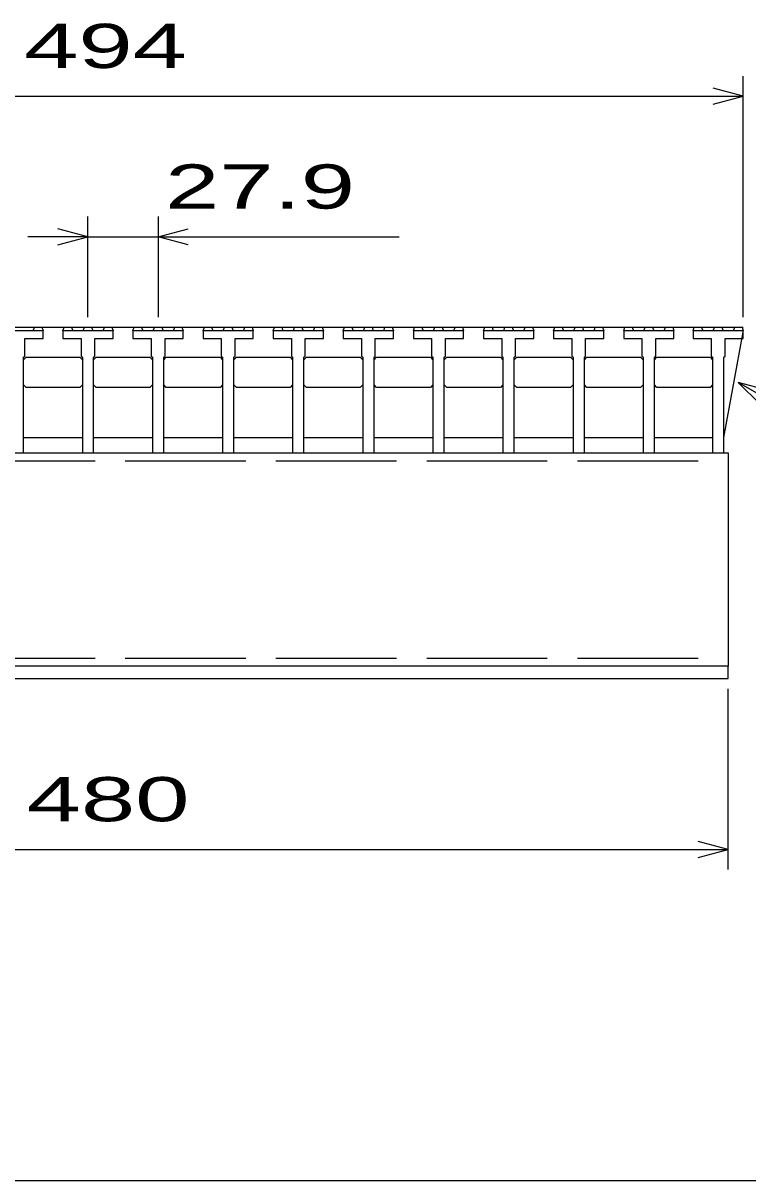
# Model space of a CAD drawing. Units: millimetres, scale not verified. Extents: x -1456 to 1385, y -1026 to 843.
# Drawn here: x -776.4 to -488, y -917.2 to -456.1 of the extents above; entities that cross this region are included whole.
import ezdxf
from ezdxf.enums import TextEntityAlignment as Align

# ---------------------------------------------------------------- set-up
doc = ezdxf.new("R2010")
doc.units = ezdxf.units.MM
doc.header["$LTSCALE"] = 8
doc.linetypes.add('DASHED', pattern=[7.5, 6, -1.5])
for name, color, linetype, lineweight in [('0_2', 150, 'Continuous', 25), ('16', 3, 'Continuous', 25), ('22', 2, 'Continuous', 25)]:
    doc.layers.add(name, color=color, linetype=linetype, lineweight=lineweight)
doc.styles.add('ベクトル', font='')
doc.styles.get('ベクトル').set_extended_font_data('ベクトル')

msp = doc.modelspace()

# ---------------------------------------------------------------- linework, layer by layer
at = {"layer": '0_2'}
msp.add_line((1384.8, -917.2), (-1383.2, -917.2), dxfattribs=at)
at = {"layer": '16'}
for p, q in [((-983.8, -577.2), (-489.8, -577.2)), ((-768.5, -578.7), (-788.5, -578.7)), ((-772.4, -578.7), (-771.9, -577.2)), ((-771.9, -577.2), (-769, -577.2)), ((-769, -577.2), (-768.5, -578.7)), ((-768.5, -581.7), (-768.5, -578.7)), ((-760.6, -578.7), (-760.1, -577.2)), ((-760.6, -578.7), (-760.6, -581.7)), ((-740.6, -578.7), (-760.6, -578.7)), ((-760.1, -577.2), (-757.2, -577.2)), ((-757.2, -577.2), (-756.7, -578.7)), ((-752.55, -578.7), (-752.05, -577.2)), ((-752.05, -577.2), (-749.15, -577.2)), ((-749.15, -577.2), (-748.65, -578.7)), ((-744.5, -578.7), (-744, -577.2)), ((-744, -577.2), (-741.1, -577.2)), ((-741.1, -577.2), (-740.6, -578.7)), ((-740.6, -581.7), (-740.6, -578.7)), ((-732.7, -578.7), (-732.2, -577.2)), ((-732.7, -578.7), (-732.7, -581.7)), ((-712.7, -578.7), (-732.7, -578.7)), ((-732.2, -577.2), (-729.3, -577.2)), ((-729.3, -577.2), (-728.8, -578.7)), ((-724.65, -578.7), (-724.15, -577.2)), ((-724.15, -577.2), (-721.25, -577.2)), ((-721.25, -577.2), (-720.75, -578.7)), ((-716.6, -578.7), (-716.1, -577.2)), ((-716.1, -577.2), (-713.2, -577.2)), ((-713.2, -577.2), (-712.7, -578.7)), ((-712.7, -581.7), (-712.7, -578.7)), ((-704.8, -578.7), (-704.3, -577.2)), ((-704.8, -578.7), (-704.8, -581.7)), ((-684.8, -578.7), (-704.8, -578.7)), ((-704.3, -577.2), (-701.4, -577.2)), ((-701.4, -577.2), (-700.9, -578.7)), ((-696.75, -578.7), (-696.25, -577.2)), ((-696.25, -577.2), (-693.35, -577.2)), ((-693.35, -577.2), (-692.85, -578.7)), ((-688.7, -578.7), (-688.2, -577.2)), ((-688.2, -577.2), (-685.3, -577.2)), ((-685.3, -577.2), (-684.8, -578.7)), ((-684.8, -581.7), (-684.8, -578.7)), ((-676.9, -578.7), (-676.4, -577.2)), ((-676.9, -578.7), (-676.9, -581.7)), ((-656.9, -578.7), (-676.9, -578.7)), ((-676.4, -577.2), (-673.5, -577.2)), ((-673.5, -577.2), (-673, -578.7)), ((-668.85, -578.7), (-668.35, -577.2)), ((-668.35, -577.2), (-665.45, -577.2)), ((-665.45, -577.2), (-664.95, -578.7)), ((-660.8, -578.7), (-660.3, -577.2)), ((-660.3, -577.2), (-657.4, -577.2)), ((-657.4, -577.2), (-656.9, -578.7)), ((-656.9, -581.7), (-656.9, -578.7)), ((-649, -578.7), (-648.5, -577.2)), ((-649, -578.7), (-649, -581.7)), ((-629, -578.7), (-649, -578.7)), ((-648.5, -577.2), (-645.6, -577.2)), ((-645.6, -577.2), (-645.1, -578.7)), ((-640.95, -578.7), (-640.45, -577.2)), ((-640.45, -577.2), (-637.55, -577.2)), ((-637.55, -577.2), (-637.05, -578.7)), ((-632.9, -578.7), (-632.4, -577.2)), ((-632.4, -577.2), (-629.5, -577.2)), ((-629.5, -577.2), (-629, -578.7)), ((-629, -581.7), (-629, -578.7)), ((-621.1, -578.7), (-620.6, -577.2)), ((-621.1, -578.7), (-621.1, -581.7)), ((-601.1, -578.7), (-621.1, -578.7)), ((-620.6, -577.2), (-617.7, -577.2)), ((-617.7, -577.2), (-617.2, -578.7)), ((-613.05, -578.7), (-612.55, -577.2)), ((-612.55, -577.2), (-609.65, -577.2)), ((-609.65, -577.2), (-609.15, -578.7)), ((-605, -578.7), (-604.5, -577.2)), ((-604.5, -577.2), (-601.6, -577.2)), ((-601.6, -577.2), (-601.1, -578.7)), ((-601.1, -581.7), (-601.1, -578.7)), ((-593.2, -578.7), (-592.7, -577.2)), ((-593.2, -578.7), (-593.2, -581.7)), ((-573.2, -578.7), (-593.2, -578.7)), ((-592.7, -577.2), (-589.8, -577.2)), ((-589.8, -577.2), (-589.3, -578.7)), ((-585.15, -578.7), (-584.65, -577.2)), ((-584.65, -577.2), (-581.75, -577.2)), ((-581.75, -577.2), (-581.25, -578.7)), ((-577.1, -578.7), (-576.6, -577.2)), ((-576.6, -577.2), (-573.7, -577.2)), ((-573.7, -577.2), (-573.2, -578.7)), ((-573.2, -581.7), (-573.2, -578.7)), ((-565.3, -578.7), (-564.8, -577.2)), ((-565.3, -578.7), (-565.3, -581.7)), ((-545.3, -578.7), (-565.3, -578.7)), ((-564.8, -577.2), (-561.9, -577.2)), ((-561.9, -577.2), (-561.4, -578.7)), ((-557.25, -578.7), (-556.75, -577.2)), ((-556.75, -577.2), (-553.85, -577.2)), ((-553.85, -577.2), (-553.35, -578.7)), ((-549.2, -578.7), (-548.7, -577.2)), ((-548.7, -577.2), (-545.8, -577.2)), ((-545.8, -577.2), (-545.3, -578.7)), ((-545.3, -581.7), (-545.3, -578.7)), ((-537.4, -578.7), (-536.9, -577.2)), ((-537.4, -578.7), (-537.4, -581.7)), ((-517.4, -578.7), (-537.4, -578.7)), ((-536.9, -577.2), (-534, -577.2)), ((-534, -577.2), (-533.5, -578.7)), ((-529.35, -578.7), (-528.85, -577.2)), ((-528.85, -577.2), (-525.95, -577.2)), ((-525.95, -577.2), (-525.45, -578.7)), ((-521.3, -578.7), (-520.8, -577.2)), ((-520.8, -577.2), (-517.9, -577.2)), ((-517.9, -577.2), (-517.4, -578.7)), ((-517.4, -581.7), (-517.4, -578.7)), ((-509.8, -578.7), (-509.3, -577.2)), ((-509.8, -578.7), (-509.8, -581.7)), ((-489.8, -578.7), (-509.8, -578.7)), ((-509.3, -577.2), (-506.4, -577.2)), ((-506.4, -577.2), (-505.9, -578.7)), ((-501.75, -578.7), (-501.25, -577.2)), ((-501.25, -577.2), (-498.35, -577.2)), ((-498.35, -577.2), (-497.85, -578.7)), ((-497.55, -621.2), (-489.8, -579.2)), ((-493.7, -578.7), (-493.2, -577.2)), ((-493.2, -577.2), (-490.3, -577.2)), ((-490.3, -577.2), (-489.8, -578.7)), ((-489.8, -581.7), (-489.8, -578.7)), ((-775.75, -588.7), (-775.75, -581.7)), ((-775.75, -581.7), (-768.5, -581.7)), ((-760.6, -581.7), (-753.35, -581.7)), ((-753.35, -581.7), (-753.35, -588.7)), ((-747.85, -588.7), (-747.85, -581.7)), ((-747.85, -581.7), (-740.6, -581.7)), ((-732.7, -581.7), (-725.45, -581.7)), ((-725.45, -581.7), (-725.45, -588.7)), ((-719.95, -588.7), (-719.95, -581.7)), ((-719.95, -581.7), (-712.7, -581.7)), ((-704.8, -581.7), (-697.55, -581.7)), ((-697.55, -581.7), (-697.55, -588.7)), ((-692.05, -588.7), (-692.05, -581.7)), ((-692.05, -581.7), (-684.8, -581.7)), ((-676.9, -581.7), (-669.65, -581.7)), ((-669.65, -581.7), (-669.65, -588.7)), ((-664.15, -588.7), (-664.15, -581.7)), ((-664.15, -581.7), (-656.9, -581.7)), ((-649, -581.7), (-641.75, -581.7)), ((-641.75, -581.7), (-641.75, -588.7)), ((-636.25, -588.7), (-636.25, -581.7)), ((-636.25, -581.7), (-629, -581.7)), ((-621.1, -581.7), (-613.85, -581.7)), ((-613.85, -581.7), (-613.85, -588.7)), ((-608.35, -588.7), (-608.35, -581.7)), ((-608.35, -581.7), (-601.1, -581.7)), ((-593.2, -581.7), (-585.95, -581.7)), ((-585.95, -581.7), (-585.95, -588.7)), ((-580.45, -588.7), (-580.45, -581.7)), ((-580.45, -581.7), (-573.2, -581.7)), ((-565.3, -581.7), (-558.05, -581.7)), ((-558.05, -581.7), (-558.05, -588.7)), ((-552.55, -588.7), (-552.55, -581.7)), ((-552.55, -581.7), (-545.3, -581.7)), ((-537.4, -581.7), (-530.15, -581.7)), ((-530.15, -581.7), (-530.15, -588.7)), ((-524.65, -588.7), (-524.65, -581.7)), ((-524.65, -581.7), (-517.4, -581.7)), ((-509.8, -581.7), (-502.55, -581.7)), ((-502.55, -581.7), (-502.55, -588.7)), ((-497.05, -588.7), (-497.05, -581.7)), ((-497.05, -581.7), (-489.8, -581.7)), ((-776.25, -589.2), (-775.75, -588.7)), ((-776.25, -627.2), (-776.25, -589.2)), ((-776.25, -590.2), (-775.25, -589.2)), ((-775.25, -589.2), (-753.85, -589.2)), ((-753.85, -589.2), (-752.85, -590.2)), ((-753.35, -588.7), (-752.85, -589.2)), ((-752.85, -589.2), (-752.85, -627.2)), ((-748.35, -589.2), (-747.85, -588.7)), ((-748.35, -627.2), (-748.35, -589.2)), ((-748.35, -590.2), (-747.35, -589.2)), ((-747.35, -589.2), (-725.95, -589.2)), ((-725.95, -589.2), (-724.95, -590.2)), ((-725.45, -588.7), (-724.95, -589.2)), ((-724.95, -589.2), (-724.95, -627.2)), ((-720.45, -589.2), (-719.95, -588.7)), ((-720.45, -627.2), (-720.45, -589.2)), ((-720.45, -590.2), (-719.45, -589.2)), ((-719.45, -589.2), (-698.05, -589.2)), ((-698.05, -589.2), (-697.05, -590.2)), ((-697.55, -588.7), (-697.05, -589.2)), ((-697.05, -589.2), (-697.05, -627.2)), ((-692.55, -589.2), (-692.05, -588.7)), ((-692.55, -627.2), (-692.55, -589.2)), ((-692.55, -590.2), (-691.55, -589.2)), ((-691.55, -589.2), (-670.15, -589.2)), ((-670.15, -589.2), (-669.15, -590.2)), ((-669.65, -588.7), (-669.15, -589.2)), ((-669.15, -589.2), (-669.15, -627.2)), ((-664.65, -589.2), (-664.15, -588.7)), ((-664.65, -627.2), (-664.65, -589.2)), ((-664.65, -590.2), (-663.65, -589.2)), ((-663.65, -589.2), (-642.25, -589.2)), ((-642.25, -589.2), (-641.25, -590.2)), ((-641.75, -588.7), (-641.25, -589.2)), ((-641.25, -589.2), (-641.25, -627.2)), ((-636.75, -589.2), (-636.25, -588.7)), ((-636.75, -627.2), (-636.75, -589.2)), ((-636.75, -590.2), (-635.75, -589.2)), ((-635.75, -589.2), (-614.35, -589.2)), ((-614.35, -589.2), (-613.35, -590.2)), ((-613.85, -588.7), (-613.35, -589.2)), ((-613.35, -589.2), (-613.35, -627.2)), ((-608.85, -589.2), (-608.35, -588.7)), ((-608.85, -627.2), (-608.85, -589.2)), ((-608.85, -590.2), (-607.85, -589.2)), ((-607.85, -589.2), (-586.45, -589.2)), ((-586.45, -589.2), (-585.45, -590.2)), ((-585.95, -588.7), (-585.45, -589.2)), ((-585.45, -589.2), (-585.45, -627.2)), ((-580.95, -589.2), (-580.45, -588.7)), ((-580.95, -627.2), (-580.95, -589.2)), ((-580.95, -590.2), (-579.95, -589.2)), ((-579.95, -589.2), (-558.55, -589.2)), ((-558.55, -589.2), (-557.55, -590.2)), ((-558.05, -588.7), (-557.55, -589.2)), ((-557.55, -589.2), (-557.55, -627.2)), ((-553.05, -589.2), (-552.55, -588.7)), ((-553.05, -627.2), (-553.05, -589.2)), ((-553.05, -590.2), (-552.05, -589.2)), ((-552.05, -589.2), (-530.65, -589.2)), ((-530.65, -589.2), (-529.65, -590.2)), ((-530.15, -588.7), (-529.65, -589.2)), ((-529.65, -589.2), (-529.65, -627.2)), ((-525.15, -589.2), (-524.65, -588.7)), ((-525.15, -627.2), (-525.15, -589.2)), ((-525.15, -590.2), (-524.15, -589.2)), ((-524.15, -589.2), (-503.05, -589.2)), ((-503.05, -589.2), (-502.05, -590.2)), ((-502.55, -588.7), (-502.05, -589.2)), ((-502.05, -589.2), (-502.05, -627.2)), ((-497.55, -589.2), (-497.05, -588.7)), ((-497.55, -627.2), (-497.55, -589.2)), ((-775.25, -601.2), (-776.25, -600.2)), ((-753.85, -601.2), (-775.25, -601.2)), ((-752.85, -600.2), (-753.85, -601.2)), ((-747.35, -601.2), (-748.35, -600.2)), ((-725.95, -601.2), (-747.35, -601.2)), ((-724.95, -600.2), (-725.95, -601.2)), ((-719.45, -601.2), (-720.45, -600.2)), ((-698.05, -601.2), (-719.45, -601.2)), ((-697.05, -600.2), (-698.05, -601.2)), ((-691.55, -601.2), (-692.55, -600.2)), ((-670.15, -601.2), (-691.55, -601.2)), ((-669.15, -600.2), (-670.15, -601.2)), ((-663.65, -601.2), (-664.65, -600.2)), ((-642.25, -601.2), (-663.65, -601.2)), ((-641.25, -600.2), (-642.25, -601.2)), ((-635.75, -601.2), (-636.75, -600.2)), ((-614.35, -601.2), (-635.75, -601.2)), ((-613.35, -600.2), (-614.35, -601.2)), ((-607.85, -601.2), (-608.85, -600.2)), ((-586.45, -601.2), (-607.85, -601.2)), ((-585.45, -600.2), (-586.45, -601.2)), ((-579.95, -601.2), (-580.95, -600.2)), ((-558.55, -601.2), (-579.95, -601.2)), ((-557.55, -600.2), (-558.55, -601.2)), ((-552.05, -601.2), (-553.05, -600.2)), ((-530.65, -601.2), (-552.05, -601.2)), ((-529.65, -600.2), (-530.65, -601.2)), ((-524.15, -601.2), (-525.15, -600.2)), ((-503.05, -601.2), (-524.15, -601.2)), ((-502.05, -600.2), (-503.05, -601.2)), ((-776.25, -621.2), (-752.85, -621.2)), ((-748.35, -621.2), (-724.95, -621.2)), ((-720.45, -621.2), (-697.05, -621.2)), ((-692.55, -621.2), (-669.15, -621.2)), ((-664.65, -621.2), (-641.25, -621.2)), ((-636.75, -621.2), (-613.35, -621.2)), ((-608.85, -621.2), (-585.45, -621.2)), ((-580.95, -621.2), (-557.55, -621.2)), ((-553.05, -621.2), (-529.65, -621.2)), ((-525.15, -621.2), (-502.05, -621.2)), ((-975.8, -627.2), (-495.8, -627.2)), ((-780.75, -627.2), (-776.25, -627.2)), ((-752.85, -627.2), (-748.35, -627.2)), ((-724.95, -627.2), (-720.45, -627.2)), ((-697.05, -627.2), (-692.55, -627.2)), ((-669.15, -627.2), (-664.65, -627.2)), ((-641.25, -627.2), (-636.75, -627.2)), ((-613.35, -627.2), (-608.85, -627.2)), ((-585.45, -627.2), (-580.95, -627.2)), ((-557.55, -627.2), (-553.05, -627.2)), ((-529.65, -627.2), (-525.15, -627.2)), ((-502.05, -627.2), (-497.55, -627.2)), ((-495.8, -627.2), (-495.8, -712.2)), ((-495.8, -712.2), (-975.8, -712.2)), ((-495.8, -717.2), (-495.8, -712.2)), ((-975.8, -717.2), (-495.8, -717.2))]:
    msp.add_line(p, q, dxfattribs=at)
at = {"layer": '16', "linetype": 'DASHED'}
for p, q in [((-975.8, -630.4), (-495.8, -630.4)), ((-975.8, -709), (-495.8, -709))]:
    msp.add_line(p, q, dxfattribs=at)
at = {"layer": '22', "color": 4}
for p, q in [((-489.8, -573.2), (-489.8, -477.2)), ((-489.8, -485.2), (-501.8, -482)), ((-983.8, -485.2), (-489.8, -485.2)), ((-501.8, -488.4), (-489.8, -485.2)), ((-750.6, -573.2), (-750.6, -533.2)), ((-722.7, -533.2), (-722.7, -573.2)), ((-750.6, -541.2), (-762.6, -538)), ((-722.7, -541.2), (-710.7, -538)), ((-750.6, -541.2), (-774.6, -541.2)), ((-762.6, -544.4), (-750.6, -541.2)), ((-750.6, -541.2), (-722.7, -541.2)), ((-710.7, -544.4), (-722.7, -541.2)), ((-722.7, -541.2), (-626.7, -541.2)), ((-479.8, -602.4), (-491.8, -599.2)), ((-483, -608), (-491.8, -599.2)), ((-462.2, -616.32), (-491.8, -599.2)), ((-495.8, -793.2), (-495.8, -721.2)), ((-495.8, -785.2), (-507.8, -782)), ((-975.8, -785.2), (-495.8, -785.2)), ((-507.8, -788.4), (-495.8, -785.2))]:
    msp.add_line(p, q, dxfattribs=at)

# ---------------------------------------------------------------- texts
at = {"layer": '22', "style": 'ベクトル', "width": 1.65}
for s, p in [(' 494 ', (-786.8, -465.2)), (' 27.9 ', (-730.7, -521.2)), (' 480 ', (-785.8, -765.2))]:
    msp.add_text(s, height=17.6, dxfattribs=at).set_placement(p, align=Align.MIDDLE_LEFT)

doc.saveas('drawing.dxf')
